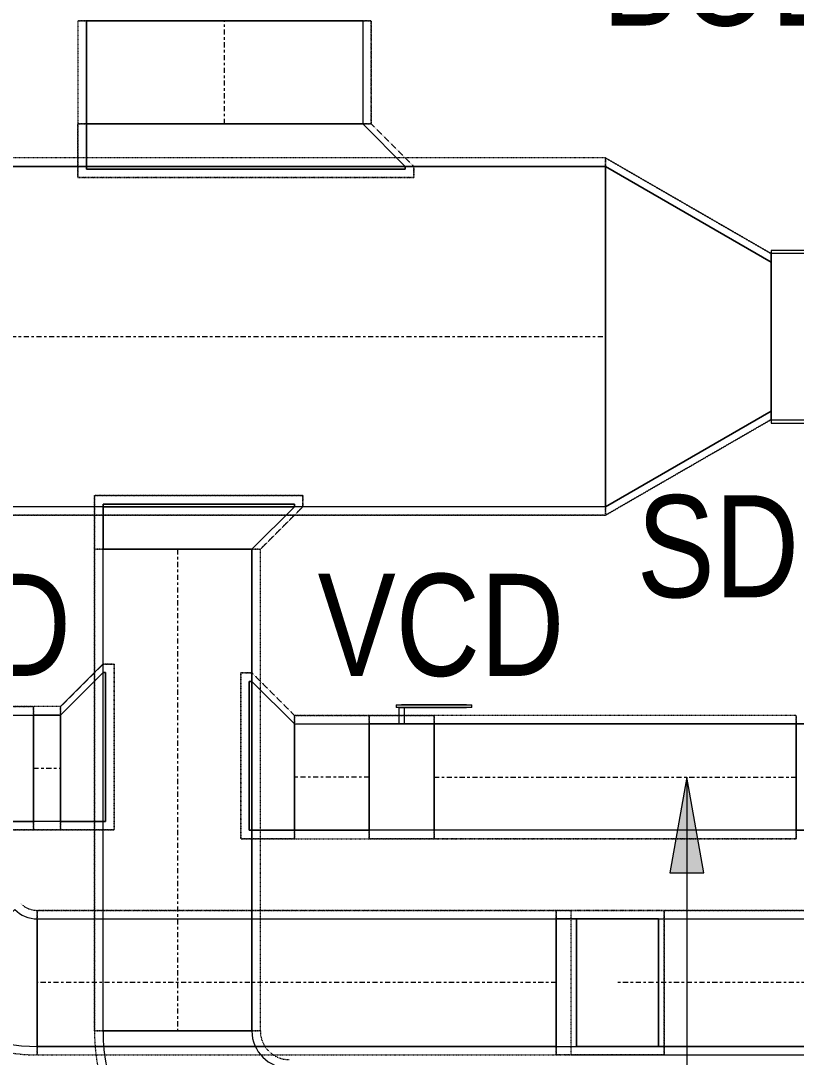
# Model space of a CAD drawing. Header units: inches. Extents: x -83664 to 20107, y -47222 to 19398.
# Drawn here: x -5754 to -3930, y -16650 to -14213 of the extents above; entities that cross this region are included whole.
import ezdxf

# ---------------------------------------------------------------- set-up
doc = ezdxf.new("R2010")
doc.units = ezdxf.units.IN
doc.header["$MEASUREMENT"] = 0
doc.linetypes.add('Center', pattern=[29.999999, 12, -6, 6, -6])
doc.linetypes.add('Hidden 0_50', pattern=[1.0584, 0.5292, -0.5292])
for name, color, linetype, lineweight in [('G-ANNO-TEXT', 7, 'Continuous', 9), ('M-EQPM', 7, 'Continuous', 18), ('M-HVAC-DUCT-CNTR', 7, 'Center', 9), ('M-HVAC-DUCT-IDEN', 7, 'Continuous', 18)]:
    doc.layers.add(name, color=color, linetype=linetype, lineweight=lineweight)
doc.layers.add('M-HVAC-DUCT', color=7, linetype='Continuous', lineweight=9, true_color=0xffe97f)
doc.styles.add('Arial Narrow_21', font='ARIALN.TTF', dxfattribs={"height": 240})

# ---------------------------------------------------------------- blocks, each defined once
blk = doc.blocks.new('M_Rec to Rnd Transition - Angle - 60 Degree-7692112-FIRST FLOOR AC CONDITIONING LAYOUT - PART A')
at = {"layer": 'M-HVAC-DUCT', "color": 30, "true_color": 0xff7f00}
for p, q in [((0, 125), (62.5, 125)), ((62.5, 125), (0, 125)), ((0, 125), (0, -125)), ((0, -125), (0, 125)), ((62.5, 0), (62.5, 125)), ((62.5, 0), (62.5, 125)), ((62.5, -125), (62.5, 0)), ((62.5, -125), (62.5, 0)), ((0, -125), (62.5, -125)), ((62.5, -125), (0, -125))]:
    blk.add_line(p, q, dxfattribs=at)
blk = doc.blocks.new('TEMW-ME-DMP-Volume Control Damper - Standard-V99-FIRST FLOOR AC CONDITIONING LAYOUT - PART A')
at = {"layer": 'M-HVAC-DUCT', "color": 30, "true_color": 0xff7f00}
for p, q in [((-165.1, 163.1), (-165.1, 169.45)), ((-152.4, 169.45), (-165.1, 169.45)), ((-165.1, 163.1), (-152.4, 163.1)), ((0, 169.45), (-152.4, 169.45)), ((-152.4, 169.45), (0, 169.45)), ((0, 163.1), (-152.4, 163.1)), ((-152.4, 163.1), (0, 163.1)), ((-6.35, 125), (-6.35, 163.1)), ((6.35, 163.1), (-6.35, 163.1)), ((6.35, 163.1), (-6.35, 163.1)), ((12.7, 169.45), (0, 169.45)), ((0, 163.1), (12.7, 163.1)), ((6.35, 163.1), (6.35, 125)), ((12.7, 169.45), (12.7, 163.1)), ((-76.2, 125), (-76.2, -125)), ((-76.2, -125), (-76.2, 125)), ((76.2, 125), (-76.2, 125)), ((-76.2, 125), (76.2, 125)), ((-76.2, 125), (76.2, 125)), ((-6.35, 125), (6.35, 125)), ((-6.35, 125), (6.35, 125)), ((76.2, 125), (76.2, -125)), ((76.2, -125), (76.2, 125)), ((-76.2, -125), (76.2, -125)), ((-76.2, -125), (76.2, -125)), ((-76.2, -125), (76.2, -125))]:
    blk.add_line(p, q, dxfattribs=at)
blk = doc.blocks.new('CAV - CAV-27-9301355-FIRST FLOOR AC CONDITIONING LAYOUT - PART A')
at = {"layer": 'M-EQPM', "color": 30, "true_color": 0xff7f00}
for p, q in [((500, 254), (-500, 254)), ((-500, 254), (-500, -254)), ((-500, -254), (-500, 254)), ((-500, 254), (500, 254)), ((500, -254), (500, 254)), ((500, 254), (500, -254)), ((-500, 203), (-581.8, 203)), ((-581.8, 203), (-581.8, -203)), ((-581.8, 203), (-581.8, -203)), ((-500, 196.3), (-581.8, 196.3)), ((-581.8, -194.7), (-581.8, 196.3)), ((-581.8, -194.7), (-581.8, 196.3)), ((-500, -203), (-500, 203)), ((-500, -203), (-500, 203)), ((-500, 196.3), (-500, -194.7)), ((-500, 196.3), (-500, -194.7)), ((581.8, 203), (500, 203)), ((500, 203), (500, -203)), ((500, 203), (500, -203)), ((581.8, 196.3), (500, 196.3)), ((500, -194.7), (500, 196.3)), ((500, -194.7), (500, 196.3)), ((581.8, -203), (581.8, 203)), ((581.8, -203), (581.8, 203)), ((581.8, 196.3), (581.8, -194.7)), ((581.8, 196.3), (581.8, -194.7)), ((-425, -174.3), (-425, 173.8)), ((-425, 173.8), (425, 173.8)), ((425, 173.8), (-425, 173.8)), ((-425, 173.8), (-425, -174.3)), ((425, 173.8), (425, -174.3)), ((425, -174.3), (425, 173.8)), ((-581.8, -194.7), (-500, -194.7)), ((425, -174.3), (-425, -174.3)), ((-425, -174.3), (425, -174.3)), ((500, -194.7), (581.8, -194.7)), ((-581.8, -203), (-500, -203)), ((500, -203), (581.8, -203)), ((-500, -254), (500, -254)), ((500, -254), (-500, -254)), ((-183.8, -254), (-403.8, -254)), ((-403.8, -254), (-183.8, -254)), ((-403.8, -254), (-403.8, -308.7)), ((-403.8, -254), (-403.8, -308.7)), ((-183.8, -308.7), (-183.8, -254)), ((-183.8, -254), (-183.8, -308.7)), ((-183.8, -308.7), (-403.8, -308.7)), ((-403.8, -308.7), (-183.8, -308.7))]:
    blk.add_line(p, q, dxfattribs=at)
blk = doc.blocks.new('M_Rec to Rnd Transition - Angle - 60 Degree-8296191-FIRST FLOOR AC CONDITIONING LAYOUT - PART A')
at = {"layer": 'M-HVAC-DUCT', "color": 30, "true_color": 0xff7f00}
for p, q in [((0, 400), (389.7, 175)), ((389.7, 175), (0, 400)), ((0, 400), (0, -400)), ((0, -400), (0, 400)), ((389.7, 0), (389.7, 175)), ((389.7, 0), (389.7, 175)), ((389.7, -175), (389.7, 0)), ((389.7, -175), (389.7, 0)), ((0, -400), (389.7, -175)), ((389.7, -175), (0, -400))]:
    blk.add_line(p, q, dxfattribs=at)
blk = doc.blocks.new('M_Rectangular Elbow - Radius - 0_75 W-8295934-FIRST FLOOR AC CONDITIONING LAYOUT - PART A')
at = {"layer": 'M-HVAC-DUCT', "color": 6, "true_color": 0xff00ff}
for p, q in [((146961.9, 82047.3), (146961.9, 81747.3)), ((146961.9, 81747.3), (146961.9, 82047.3)), ((147010.1, 82047.3), (146961.9, 82047.3)), ((146961.9, 82047.3), (147202.9, 82047.3)), ((147010.1, 82047.3), (147010.1, 81747.3)), ((147202.9, 82047.3), (147010.1, 82047.3)), ((147202.9, 81747.3), (147202.9, 82047.3)), ((146961.9, 81747.3), (147010.1, 81747.3)), ((146961.9, 81747.3), (147202.9, 81747.3)), ((147010.1, 81747.3), (147202.9, 81747.3))]:
    blk.add_line(p, q, dxfattribs=at)
blk = doc.blocks.new('M_Rectangular Elbow - Radius - 0_75 W-6543407-FIRST FLOOR AC CONDITIONING LAYOUT - PART A')
at = {"layer": 'M-HVAC-DUCT', "color": 6, "true_color": 0xff00ff}
for p, q in [((-40.2, 172), (172, -40.2)), ((172, -40.2), (-40.2, 172)), ((-93.2, 150), (-93.2, -150)), ((-93.2, -150), (-93.2, 150))]:
    blk.add_line(p, q, dxfattribs=at)
for radius in [75, 75, 375, 375]:
    blk.add_arc((-93.2, 225), radius, 270, 315, dxfattribs=at)
blk = doc.blocks.new('M_Rec Tap - Beveled - Standard-9384263-FIRST FLOOR AC CONDITIONING LAYOUT - PART A')
at = {"layer": 'M-HVAC-DUCT', "color": 30, "true_color": 0xff7f00}
for p, q in [((0, 425), (-6.096, 425)), ((-6.096, -325), (-6.096, 425)), ((-6.096, 425), (-6.096, -325)), ((-6.096, 425), (0, 425)), ((100, 325), (0, 425)), ((100, 325), (0, 425)), ((100, 325), (100, -325)), ((100, -325), (100, 325)), ((-6.096, -325), (100, -325)), ((100, -325), (-6.096, -325))]:
    blk.add_line(p, q, dxfattribs=at)
blk = doc.blocks.new('M_Rec Tap - Beveled - Standard-7691702-FIRST FLOOR AC CONDITIONING LAYOUT - PART A')
at = {"layer": 'M-HVAC-DUCT', "color": 30, "true_color": 0xff7f00}
for p, q in [((100, 175), (-6.096, 175)), ((-6.096, 175), (100, 175)), ((-6.096, 175), (-6.096, -275)), ((-6.096, -275), (-6.096, 175)), ((100, 175), (100, -175)), ((100, -175), (100, 175)), ((0, -275), (100, -175)), ((0, -275), (100, -175)), ((-6.096, -275), (0, -275)), ((0, -275), (-6.096, -275))]:
    blk.add_line(p, q, dxfattribs=at)
blk = doc.blocks.new('M_Rec Tap - Beveled - Standard-7691679-FIRST FLOOR AC CONDITIONING LAYOUT - PART A')
at = {"layer": 'M-HVAC-DUCT', "color": 30, "true_color": 0xff7f00}
for p, q in [((0, 225), (-6.096, 225)), ((-6.096, -125), (-6.096, 225)), ((-6.096, 225), (-6.096, -125)), ((-6.096, 225), (0, 225)), ((100, 125), (0, 225)), ((100, 125), (0, 225)), ((100, 125), (100, -125)), ((100, -125), (100, 125)), ((-6.096, -125), (100, -125)), ((100, -125), (-6.096, -125))]:
    blk.add_line(p, q, dxfattribs=at)
blk = doc.blocks.new('M_Rec Tap - Beveled - Standard-8294883-FIRST FLOOR AC CONDITIONING LAYOUT - PART A')
at = {"layer": 'M-HVAC-DUCT', "color": 30, "true_color": 0xff7f00}
for p, q in [((100, 125), (-6.096, 125)), ((-6.096, 125), (100, 125)), ((-6.096, 125), (-6.096, -225)), ((-6.096, -225), (-6.096, 125)), ((100, 125), (100, -125)), ((100, -125), (100, 125)), ((0, -225), (100, -125)), ((0, -225), (100, -125)), ((-6.096, -225), (0, -225)), ((0, -225), (-6.096, -225))]:
    blk.add_line(p, q, dxfattribs=at)
blk = doc.blocks.new('M_Rec Elbow - Radius - 0_75W-7691558-FIRST FLOOR AC CONDITIONING LAYOUT - PART A')
at = {"layer": 'M-HVAC-DUCT', "color": 30, "true_color": 0xff7f00}
for p, q in [((-175, 262.5), (175, 262.5)), ((175, 262.5), (-175, 262.5)), ((-262.5, 175), (-262.5, -175)), ((-262.5, -175), (-262.5, 175))]:
    blk.add_line(p, q, dxfattribs=at)
for radius in [87.5, 87.5, 437.5, 437.5]:
    blk.add_arc((-262.5, 262.5), radius, 270, 0, dxfattribs=at)
blk = doc.blocks.new('TEMW-SMBZ-HO-BM-HVAC-00002_rvt-1-FIRST FLOOR AC CONDITIONING LAYOUT - PART A')
at = {"layer": 'M-HVAC-DUCT', "color": 30, "linetype": 'Hidden 0_50', "true_color": 0xff7f00}
for p, q in [((146527.3, 84159.1), (145837.3, 84159.1)), ((145837.3, 84159.1), (146527.3, 84159.1)), ((145837.3, 84159.1), (145837.3, 83916.4)), ((145837.3, 84159.1), (145837.3, 83916.4)), ((146527.3, 83916.4), (146527.3, 84159.1)), ((146527.3, 84159.1), (146527.3, 83916.4)), ((145837.3, 83916.4), (146527.3, 83916.4)), ((145837.3, 83790.3), (145837.3, 83916.4)), ((145837.3, 83916.4), (145837.3, 83790.3)), ((146527.3, 83916.4), (145837.3, 83916.4)), ((146527.3, 83916.4), (145837.3, 83916.4)), ((145837.3, 83916.4), (146527.3, 83916.4)), ((146527.3, 83916.4), (146627.3, 83816.4)), ((146627.3, 83816.4), (146527.3, 83916.4)), ((147078, 83836.4), (145590, 83836.4)), ((147078, 83836.4), (145590, 83836.4)), ((146627.3, 83816.4), (146627.3, 83790.3)), ((146627.3, 83790.3), (146627.3, 83816.4)), ((147078, 83836.4), (147467.7, 83611.4)), ((147467.7, 83611.4), (147078, 83836.4)), ((147078, 82996.4), (147078, 83836.4)), ((147078, 83836.4), (147078, 82996.4)), ((147078, 82996.4), (147078, 83836.4)), ((147078, 83836.4), (147078, 82996.4)), ((146627.3, 83790.3), (145837.3, 83790.3)), ((145837.3, 83790.3), (146627.3, 83790.3)), ((147467.7, 83416.4), (147467.7, 83611.4)), ((147467.7, 83416.4), (147467.7, 83611.4)), ((147467.7, 83221.4), (147467.7, 83416.4)), ((147467.7, 83221.4), (147467.7, 83416.4)), ((147078, 82996.4), (147467.7, 83221.4)), ((147467.7, 83221.4), (147078, 82996.4)), ((145876.5, 82916.4), (145876.5, 83042.5)), ((145876.5, 83042.5), (146366.5, 83042.5)), ((146366.5, 83042.5), (145876.5, 83042.5)), ((145876.5, 83042.5), (145876.5, 82916.4)), ((146366.5, 83042.5), (146366.5, 83016.4)), ((146366.5, 83016.4), (146366.5, 83042.5)), ((146366.5, 83016.4), (146266.5, 82916.4)), ((146266.5, 82916.4), (146366.5, 83016.4)), ((145590, 82996.4), (147078, 82996.4)), ((147078, 82996.4), (145590, 82996.4)), ((145876.5, 82916.4), (146266.5, 82916.4)), ((146266.5, 82916.4), (145876.5, 82916.4)), ((145876.5, 82916.4), (145876.5, 81783.9)), ((145876.5, 81783.9), (145876.5, 82916.4)), ((146266.5, 82916.4), (145876.5, 82916.4)), ((145876.5, 82916.4), (146266.5, 82916.4)), ((146266.5, 81783.9), (146266.5, 82916.4)), ((146266.5, 81783.9), (146266.5, 82916.4)), ((145896.5, 82646.3), (145796.5, 82546.3)), ((145796.5, 82546.3), (145896.5, 82646.3)), ((145922.6, 82646.3), (145896.5, 82646.3)), ((145896.5, 82646.3), (145922.6, 82646.3)), ((145922.6, 82256.3), (145922.6, 82646.3)), ((145922.6, 82646.3), (145922.6, 82256.3)), ((146246.5, 82625.8), (146220.4, 82625.8)), ((146220.4, 82625.8), (146220.4, 82235.8)), ((146220.4, 82235.8), (146220.4, 82625.8)), ((146220.4, 82625.8), (146246.5, 82625.8)), ((146346.5, 82525.8), (146246.5, 82625.8)), ((146246.5, 82625.8), (146346.5, 82525.8)), ((145733.2, 82546.3), (145580.8, 82546.3)), ((145580.8, 82546.3), (145733.2, 82546.3)), ((145733.2, 82256.3), (145733.2, 82546.3)), ((145733.2, 82546.3), (145733.2, 82256.3)), ((145733.2, 82256.3), (145733.2, 82546.3)), ((145733.2, 82546.3), (145733.2, 82256.3)), ((145796.5, 82546.3), (145733.2, 82546.3)), ((145796.5, 82546.3), (145733.2, 82546.3)), ((145796.5, 82256.3), (145796.5, 82546.3)), ((145796.5, 82546.3), (145796.5, 82256.3)), ((145796.5, 82546.3), (145796.5, 82256.3)), ((145796.5, 82256.3), (145796.5, 82546.3)), ((146346.5, 82525.8), (146346.5, 82235.8)), ((146346.5, 82235.8), (146346.5, 82525.8)), ((146522.5, 82525.8), (146346.5, 82525.8)), ((146346.5, 82525.8), (146522.5, 82525.8)), ((146346.5, 82235.8), (146346.5, 82525.8)), ((146346.5, 82525.8), (146346.5, 82235.8)), ((146522.5, 82525.8), (146522.5, 82235.8)), ((146674.9, 82525.8), (146522.5, 82525.8)), ((146522.5, 82525.8), (146674.9, 82525.8)), ((146522.5, 82235.8), (146522.5, 82525.8)), ((146522.5, 82525.8), (146522.5, 82235.8)), ((146522.5, 82235.8), (146522.5, 82525.8)), ((146674.9, 82235.8), (146674.9, 82525.8)), ((146674.9, 82525.8), (146674.9, 82235.8)), ((147526.5, 82525.8), (146674.9, 82525.8)), ((147526.5, 82525.8), (146674.9, 82525.8)), ((146674.9, 82235.8), (146674.9, 82525.8)), ((146674.9, 82525.8), (146674.9, 82235.8)), ((147526.5, 82235.8), (147526.5, 82525.8)), ((147526.5, 82525.8), (147526.5, 82235.8)), ((147526.5, 82235.8), (147526.5, 82525.8)), ((147526.5, 82525.8), (147526.5, 82235.8)), ((145580.8, 82256.3), (145733.2, 82256.3)), ((145733.2, 82256.3), (145580.8, 82256.3)), ((145733.2, 82256.3), (145796.5, 82256.3)), ((145796.5, 82256.3), (145733.2, 82256.3)), ((145796.5, 82256.3), (145922.6, 82256.3)), ((145922.6, 82256.3), (145796.5, 82256.3)), ((146220.4, 82235.8), (146346.5, 82235.8)), ((146346.5, 82235.8), (146220.4, 82235.8)), ((146346.5, 82235.8), (146522.5, 82235.8)), ((146346.5, 82235.8), (146522.5, 82235.8)), ((146522.5, 82235.8), (146674.9, 82235.8)), ((146674.9, 82235.8), (146522.5, 82235.8)), ((146674.9, 82235.8), (147526.5, 82235.8)), ((147526.5, 82235.8), (146674.9, 82235.8)), ((145876.5, 81783.9), (146266.5, 81783.9)), ((146266.5, 81783.9), (145876.5, 81783.9)), ((146266.5, 81783.9), (145876.5, 81783.9)), ((145876.5, 81783.9), (146266.5, 81783.9))]:
    blk.add_line(p, q, dxfattribs=at)
at = {"layer": 'M-HVAC-DUCT', "color": 30, "true_color": 0xff7f00}
for p, q in [((145857.3, 84159.1), (146507.3, 84159.1)), ((146507.3, 84159.1), (145857.3, 84159.1)), ((145857.3, 83916.4), (145857.3, 84159.1)), ((145857.3, 84159.1), (145857.3, 83916.4)), ((146507.3, 84159.1), (146507.3, 83916.4)), ((146507.3, 84159.1), (146507.3, 83916.4)), ((145857.3, 83916.4), (146507.3, 83916.4)), ((146507.3, 83916.4), (145857.3, 83916.4)), ((145590, 83816.4), (147078, 83816.4)), ((147078, 83816.4), (145590, 83816.4)), ((145857.3, 83810.3), (145857.3, 83816.4)), ((146607.3, 83816.4), (145857.3, 83816.4)), ((146607.3, 83816.4), (145857.3, 83816.4)), ((145857.3, 83816.4), (145857.3, 83810.3)), ((146607.3, 83816.4), (146607.3, 83810.3)), ((146607.3, 83810.3), (146607.3, 83816.4)), ((147078, 83816.4), (147078, 83016.4)), ((147078, 83016.4), (147078, 83816.4)), ((146607.3, 83810.3), (145857.3, 83810.3)), ((145857.3, 83810.3), (146607.3, 83810.3)), ((147078, 83016.4), (145590, 83016.4)), ((147078, 83016.4), (145590, 83016.4)), ((145896.5, 83016.4), (145896.5, 83022.5)), ((145896.5, 83022.5), (145896.5, 83016.4)), ((145896.5, 83022.5), (146346.5, 83022.5)), ((146346.5, 83022.5), (145896.5, 83022.5)), ((145896.5, 83016.4), (146346.5, 83016.4)), ((146346.5, 83016.4), (145896.5, 83016.4)), ((146346.5, 83022.5), (146346.5, 83016.4)), ((146346.5, 83016.4), (146346.5, 83022.5)), ((146246.5, 82916.4), (145896.5, 82916.4)), ((145896.5, 82916.4), (146246.5, 82916.4)), ((145896.5, 81783.9), (145896.5, 82916.4)), ((145896.5, 81783.9), (145896.5, 82916.4)), ((146246.5, 82916.4), (146246.5, 81783.9)), ((146246.5, 81783.9), (146246.5, 82916.4)), ((145896.5, 82626.3), (145902.6, 82626.3)), ((145896.5, 82626.3), (145902.6, 82626.3)), ((145896.5, 82276.3), (145896.5, 82626.3)), ((145896.5, 82276.3), (145896.5, 82626.3)), ((145902.6, 82276.3), (145902.6, 82626.3)), ((145902.6, 82276.3), (145902.6, 82626.3)), ((146240.4, 82605.8), (146240.4, 82255.8)), ((146240.4, 82605.8), (146240.4, 82255.8)), ((146246.5, 82605.8), (146240.4, 82605.8)), ((146246.5, 82605.8), (146240.4, 82605.8)), ((146246.5, 82605.8), (146246.5, 82255.8)), ((146246.5, 82255.8), (146246.5, 82605.8)), ((145733.2, 82526.3), (145733.2, 82276.3)), ((145733.2, 82276.3), (145733.2, 82526.3)), ((145733.2, 82526.3), (145796.5, 82526.3)), ((145796.5, 82526.3), (145733.2, 82526.3)), ((145796.5, 82526.3), (145796.5, 82276.3)), ((145796.5, 82276.3), (145796.5, 82526.3)), ((146346.5, 82255.8), (146346.5, 82505.8)), ((146346.5, 82505.8), (146346.5, 82255.8)), ((146346.5, 82505.8), (146522.5, 82505.8)), ((146346.5, 82505.8), (146522.5, 82505.8)), ((146522.5, 82255.8), (146522.5, 82505.8)), ((146522.5, 82505.8), (146522.5, 82255.8)), ((146674.9, 82505.8), (146674.9, 82255.8)), ((146674.9, 82255.8), (146674.9, 82505.8)), ((146674.9, 82505.8), (147526.5, 82505.8)), ((147526.5, 82505.8), (146674.9, 82505.8)), ((147526.5, 82505.8), (147526.5, 82255.8)), ((147526.5, 82255.8), (147526.5, 82505.8)), ((145796.5, 82276.3), (145733.2, 82276.3)), ((145796.5, 82276.3), (145733.2, 82276.3)), ((145902.6, 82276.3), (145896.5, 82276.3)), ((145902.6, 82276.3), (145896.5, 82276.3)), ((146240.4, 82255.8), (146246.5, 82255.8)), ((146240.4, 82255.8), (146246.5, 82255.8)), ((146522.5, 82255.8), (146346.5, 82255.8)), ((146346.5, 82255.8), (146522.5, 82255.8)), ((147526.5, 82255.8), (146674.9, 82255.8)), ((147526.5, 82255.8), (146674.9, 82255.8)), ((146246.5, 81783.9), (145896.5, 81783.9)), ((145896.5, 81783.9), (146246.5, 81783.9))]:
    blk.add_line(p, q, dxfattribs=at)
at = {"layer": 'M-HVAC-DUCT', "color": 6, "linetype": 'Hidden 0_50', "true_color": 0xff00ff}
for p, q in [((145741.9, 82067.3), (145741.9, 81727.3)), ((145741.9, 81727.3), (145741.9, 82067.3)), ((146961.9, 82067.3), (145741.9, 82067.3)), ((145741.9, 82067.3), (146961.9, 82067.3)), ((145741.9, 81727.3), (145741.9, 82067.3)), ((145741.9, 82067.3), (145741.9, 81727.3)), ((146961.9, 82067.3), (146961.9, 81727.3)), ((146961.9, 81727.3), (146961.9, 82067.3)), ((146961.9, 82067.3), (146997.2, 82067.3)), ((147215.8, 82067.3), (146961.9, 82067.3)), ((146961.9, 82067.3), (146961.9, 81727.3)), ((146961.9, 81727.3), (146961.9, 82067.3)), ((146997.2, 82067.3), (147215.8, 82067.3)), ((146997.2, 81727.3), (146997.2, 82067.3)), ((147561.8, 82067.3), (146997.2, 82067.3)), ((146997.2, 82067.3), (147215.8, 82067.3)), ((146997.2, 81727.3), (146997.2, 82067.3)), ((147215.8, 82067.3), (147215.8, 81727.3)), ((147215.8, 82067.3), (147780.3, 82067.3)), ((147215.8, 81727.3), (147215.8, 82067.3)), ((145741.9, 81727.3), (146961.9, 81727.3)), ((145741.9, 81727.3), (146961.9, 81727.3)), ((146961.9, 81727.3), (147215.8, 81727.3)), ((146997.2, 81727.3), (146961.9, 81727.3)), ((147215.8, 81727.3), (146997.2, 81727.3)), ((146997.2, 81727.3), (147561.8, 81727.3)), ((147215.8, 81727.3), (146997.2, 81727.3)), ((147215.8, 81727.3), (147780.3, 81727.3))]:
    blk.add_line(p, q, dxfattribs=at)
at = {"layer": 'M-HVAC-DUCT', "color": 6, "true_color": 0xff00ff}
for p, q in [((145741.9, 81747.3), (145741.9, 82047.3)), ((145741.9, 82047.3), (145741.9, 81747.3)), ((145741.9, 82047.3), (146961.9, 82047.3)), ((145741.9, 82047.3), (146961.9, 82047.3)), ((146961.9, 81747.3), (146961.9, 82047.3)), ((146961.9, 82047.3), (146961.9, 81747.3)), ((147010.1, 81747.3), (147010.1, 82047.3)), ((147010.1, 82047.3), (147202.9, 82047.3)), ((147010.1, 82047.3), (147574.6, 82047.3)), ((147202.9, 82047.3), (147202.9, 81747.3)), ((147202.9, 82047.3), (147767.5, 82047.3)), ((146961.9, 81747.3), (145741.9, 81747.3)), ((145741.9, 81747.3), (146961.9, 81747.3)), ((147202.9, 81747.3), (147010.1, 81747.3)), ((147010.1, 81747.3), (147574.6, 81747.3)), ((147767.5, 81747.3), (147202.9, 81747.3))]:
    blk.add_line(p, q, dxfattribs=at)
at = {"layer": 'M-HVAC-DUCT', "color": 6, "linetype": 'Hidden 0_50', "true_color": 0xff00ff}
for radius in [55, 55, 395, 395]:
    blk.add_arc((145741.9, 82122.3), radius, 225, 270, dxfattribs=at)
at = {"layer": 'M-HVAC-DUCT', "color": 30, "linetype": 'Hidden 0_50', "true_color": 0xff7f00}
for radius in [457.5, 457.5, 67.5, 67.5]:
    blk.add_arc((146334, 81783.9), radius, 180, 270, dxfattribs=at)
at = {"layer": 'M-HVAC-DUCT-CNTR', "color": 30, "true_color": 0xff7f00}
for p, q in [((146182.3, 83916.4), (146182.3, 84159.1)), ((145590, 83416.4), (147078, 83416.4)), ((146071.5, 82916.4), (146071.5, 81783.9)), ((145733.2, 82401.3), (145796.5, 82401.3)), ((146522.5, 82380.8), (146346.5, 82380.8)), ((146674.9, 82380.8), (147526.5, 82380.8))]:
    blk.add_line(p, q, dxfattribs=at)
at = {"layer": 'M-HVAC-DUCT-CNTR', "color": 6, "true_color": 0xff00ff}
for p, q in [((146961.9, 81897.3), (145741.9, 81897.3)), ((147671, 81897.3), (147106.5, 81897.3))]:
    blk.add_line(p, q, dxfattribs=at)
at = {"layer": 'M-EQPM', "color": 6, "linetype": 'Hidden 0_50', "lineweight": 9, "true_color": 0xff00ff}
blk.add_blockref('CAV - CAV-27-9301355-FIRST FLOOR AC CONDITIONING LAYOUT - PART A', (148049.5, 83415.7), dxfattribs=at)
at = {"layer": 'M-HVAC-DUCT', "color": 6, "linetype": 'Hidden 0_50', "lineweight": 9, "true_color": 0xff00ff, "extrusion": (0, 0, -1)}
for name, p, rotation in [('M_Rec Tap - Beveled - Standard-9384263-FIRST FLOOR AC CONDITIONING LAYOUT - PART A', (-146182.3, 83816.4), 90), ('M_Rec Tap - Beveled - Standard-7691702-FIRST FLOOR AC CONDITIONING LAYOUT - PART A', (-146071.5, 83016.4), 270), ('TEMW-ME-DMP-Volume Control Damper - Standard-V99-FIRST FLOOR AC CONDITIONING LAYOUT - PART A', (-145657, 82401.3), 180)]:
    blk.add_blockref(name, p, dxfattribs=dict(at, rotation=rotation))
at = {"layer": 'M-HVAC-DUCT', "color": 6, "linetype": 'Hidden 0_50', "lineweight": 9, "true_color": 0xff00ff}
for name, p in [('M_Rec to Rnd Transition - Angle - 60 Degree-8296191-FIRST FLOOR AC CONDITIONING LAYOUT - PART A', (147078, 83416.4)), ('M_Rec Tap - Beveled - Standard-7691679-FIRST FLOOR AC CONDITIONING LAYOUT - PART A', (146246.5, 82380.8)), ('M_Rec to Rnd Transition - Angle - 60 Degree-7692112-FIRST FLOOR AC CONDITIONING LAYOUT - PART A', (147526.5, 82380.8)), ('M_Rectangular Elbow - Radius - 0_75 W-8295934-FIRST FLOOR AC CONDITIONING LAYOUT - PART A', (0, 0))]:
    blk.add_blockref(name, p, dxfattribs=at)
for name, p, rotation in [('M_Rec Tap - Beveled - Standard-8294883-FIRST FLOOR AC CONDITIONING LAYOUT - PART A', (145896.5, 82401.3), 180), ('M_Rectangular Elbow - Radius - 0_75 W-6543407-FIRST FLOOR AC CONDITIONING LAYOUT - PART A', (145648.7, 81897.3), 314.9999999999994), ('M_Rec Elbow - Radius - 0_75W-7691558-FIRST FLOOR AC CONDITIONING LAYOUT - PART A', (146071.5, 81521.4), 270)]:
    blk.add_blockref(name, p, dxfattribs=dict(at, rotation=rotation))
at = {"layer": 'M-HVAC-DUCT', "color": 6, "linetype": 'Hidden 0_50', "lineweight": 9, "true_color": 0xff00ff, "extrusion": (0, 0, -1)}
blk.add_blockref('TEMW-ME-DMP-Volume Control Damper - Standard-V99-FIRST FLOOR AC CONDITIONING LAYOUT - PART A', (-146598.7, 82380.8), dxfattribs=at)
blk = doc.blocks.new('TEMW-SMBZ-HO-BM-HVAC-00002_rvt-2-FIRST FLOOR AC CONDITIONING LAYOUT - PART A')
at = {"layer": 'M-HVAC-DUCT', "color": 30, "linetype": 'Hidden 0_50', "true_color": 0xff7f00}
for p, q in [((146527.3, 84159.1), (145837.3, 84159.1)), ((145837.3, 84159.1), (146527.3, 84159.1)), ((145837.3, 84159.1), (145837.3, 83916.4)), ((145837.3, 84159.1), (145837.3, 83916.4)), ((146527.3, 83916.4), (146527.3, 84159.1)), ((146527.3, 84159.1), (146527.3, 83916.4)), ((145837.3, 83916.4), (146527.3, 83916.4)), ((145837.3, 83790.3), (145837.3, 83916.4)), ((145837.3, 83916.4), (145837.3, 83790.3)), ((146527.3, 83916.4), (145837.3, 83916.4)), ((146527.3, 83916.4), (145837.3, 83916.4)), ((145837.3, 83916.4), (146527.3, 83916.4)), ((146527.3, 83916.4), (146627.3, 83816.4)), ((146627.3, 83816.4), (146527.3, 83916.4)), ((147078, 83836.4), (145590, 83836.4)), ((147078, 83836.4), (145590, 83836.4)), ((146627.3, 83816.4), (146627.3, 83790.3)), ((146627.3, 83790.3), (146627.3, 83816.4)), ((147078, 83836.4), (147467.7, 83611.4)), ((147467.7, 83611.4), (147078, 83836.4)), ((147078, 82996.4), (147078, 83836.4)), ((147078, 83836.4), (147078, 82996.4)), ((147078, 82996.4), (147078, 83836.4)), ((147078, 83836.4), (147078, 82996.4)), ((146627.3, 83790.3), (145837.3, 83790.3)), ((145837.3, 83790.3), (146627.3, 83790.3)), ((147467.7, 83416.4), (147467.7, 83611.4)), ((147467.7, 83416.4), (147467.7, 83611.4)), ((147467.7, 83221.4), (147467.7, 83416.4)), ((147467.7, 83221.4), (147467.7, 83416.4)), ((147078, 82996.4), (147467.7, 83221.4)), ((147467.7, 83221.4), (147078, 82996.4)), ((145876.5, 82916.4), (145876.5, 83042.5)), ((145876.5, 83042.5), (146366.5, 83042.5)), ((146366.5, 83042.5), (145876.5, 83042.5)), ((145876.5, 83042.5), (145876.5, 82916.4)), ((146366.5, 83042.5), (146366.5, 83016.4)), ((146366.5, 83016.4), (146366.5, 83042.5)), ((146366.5, 83016.4), (146266.5, 82916.4)), ((146266.5, 82916.4), (146366.5, 83016.4)), ((145590, 82996.4), (147078, 82996.4)), ((147078, 82996.4), (145590, 82996.4)), ((145876.5, 82916.4), (146266.5, 82916.4)), ((146266.5, 82916.4), (145876.5, 82916.4)), ((145876.5, 82916.4), (145876.5, 81783.9)), ((145876.5, 81783.9), (145876.5, 82916.4)), ((146266.5, 82916.4), (145876.5, 82916.4)), ((145876.5, 82916.4), (146266.5, 82916.4)), ((146266.5, 81783.9), (146266.5, 82916.4)), ((146266.5, 81783.9), (146266.5, 82916.4)), ((145896.5, 82646.3), (145796.5, 82546.3)), ((145796.5, 82546.3), (145896.5, 82646.3)), ((145922.6, 82646.3), (145896.5, 82646.3)), ((145896.5, 82646.3), (145922.6, 82646.3)), ((145922.6, 82256.3), (145922.6, 82646.3)), ((145922.6, 82646.3), (145922.6, 82256.3)), ((146246.5, 82625.8), (146220.4, 82625.8)), ((146220.4, 82625.8), (146220.4, 82235.8)), ((146220.4, 82235.8), (146220.4, 82625.8)), ((146220.4, 82625.8), (146246.5, 82625.8)), ((146346.5, 82525.8), (146246.5, 82625.8)), ((146246.5, 82625.8), (146346.5, 82525.8)), ((145733.2, 82546.3), (145580.8, 82546.3)), ((145580.8, 82546.3), (145733.2, 82546.3)), ((145733.2, 82256.3), (145733.2, 82546.3)), ((145733.2, 82546.3), (145733.2, 82256.3)), ((145733.2, 82256.3), (145733.2, 82546.3)), ((145733.2, 82546.3), (145733.2, 82256.3)), ((145796.5, 82546.3), (145733.2, 82546.3)), ((145796.5, 82546.3), (145733.2, 82546.3)), ((145796.5, 82256.3), (145796.5, 82546.3)), ((145796.5, 82546.3), (145796.5, 82256.3)), ((145796.5, 82546.3), (145796.5, 82256.3)), ((145796.5, 82256.3), (145796.5, 82546.3)), ((146346.5, 82525.8), (146346.5, 82235.8)), ((146346.5, 82235.8), (146346.5, 82525.8)), ((146522.5, 82525.8), (146346.5, 82525.8)), ((146346.5, 82525.8), (146522.5, 82525.8)), ((146346.5, 82235.8), (146346.5, 82525.8)), ((146346.5, 82525.8), (146346.5, 82235.8)), ((146522.5, 82525.8), (146522.5, 82235.8)), ((146674.9, 82525.8), (146522.5, 82525.8)), ((146522.5, 82525.8), (146674.9, 82525.8)), ((146522.5, 82235.8), (146522.5, 82525.8)), ((146522.5, 82525.8), (146522.5, 82235.8)), ((146522.5, 82235.8), (146522.5, 82525.8)), ((146674.9, 82235.8), (146674.9, 82525.8)), ((146674.9, 82525.8), (146674.9, 82235.8)), ((147526.5, 82525.8), (146674.9, 82525.8)), ((147526.5, 82525.8), (146674.9, 82525.8)), ((146674.9, 82235.8), (146674.9, 82525.8)), ((146674.9, 82525.8), (146674.9, 82235.8)), ((147526.5, 82235.8), (147526.5, 82525.8)), ((147526.5, 82525.8), (147526.5, 82235.8)), ((147526.5, 82235.8), (147526.5, 82525.8)), ((147526.5, 82525.8), (147526.5, 82235.8)), ((145580.8, 82256.3), (145733.2, 82256.3)), ((145733.2, 82256.3), (145580.8, 82256.3)), ((145733.2, 82256.3), (145796.5, 82256.3)), ((145796.5, 82256.3), (145733.2, 82256.3)), ((145796.5, 82256.3), (145922.6, 82256.3)), ((145922.6, 82256.3), (145796.5, 82256.3)), ((146220.4, 82235.8), (146346.5, 82235.8)), ((146346.5, 82235.8), (146220.4, 82235.8)), ((146346.5, 82235.8), (146522.5, 82235.8)), ((146346.5, 82235.8), (146522.5, 82235.8)), ((146522.5, 82235.8), (146674.9, 82235.8)), ((146674.9, 82235.8), (146522.5, 82235.8)), ((146674.9, 82235.8), (147526.5, 82235.8)), ((147526.5, 82235.8), (146674.9, 82235.8)), ((145876.5, 81783.9), (146266.5, 81783.9)), ((146266.5, 81783.9), (145876.5, 81783.9)), ((146266.5, 81783.9), (145876.5, 81783.9)), ((145876.5, 81783.9), (146266.5, 81783.9))]:
    blk.add_line(p, q, dxfattribs=at)
at = {"layer": 'M-HVAC-DUCT', "color": 30, "true_color": 0xff7f00}
for p, q in [((145857.3, 84159.1), (146507.3, 84159.1)), ((146507.3, 84159.1), (145857.3, 84159.1)), ((145857.3, 83916.4), (145857.3, 84159.1)), ((145857.3, 84159.1), (145857.3, 83916.4)), ((146507.3, 84159.1), (146507.3, 83916.4)), ((146507.3, 84159.1), (146507.3, 83916.4)), ((145857.3, 83916.4), (146507.3, 83916.4)), ((146507.3, 83916.4), (145857.3, 83916.4)), ((145590, 83816.4), (147078, 83816.4)), ((147078, 83816.4), (145590, 83816.4)), ((145857.3, 83810.3), (145857.3, 83816.4)), ((146607.3, 83816.4), (145857.3, 83816.4)), ((146607.3, 83816.4), (145857.3, 83816.4)), ((145857.3, 83816.4), (145857.3, 83810.3)), ((146607.3, 83816.4), (146607.3, 83810.3)), ((146607.3, 83810.3), (146607.3, 83816.4)), ((147078, 83816.4), (147078, 83016.4)), ((147078, 83016.4), (147078, 83816.4)), ((146607.3, 83810.3), (145857.3, 83810.3)), ((145857.3, 83810.3), (146607.3, 83810.3)), ((147078, 83016.4), (145590, 83016.4)), ((147078, 83016.4), (145590, 83016.4)), ((145896.5, 83016.4), (145896.5, 83022.5)), ((145896.5, 83022.5), (145896.5, 83016.4)), ((145896.5, 83022.5), (146346.5, 83022.5)), ((146346.5, 83022.5), (145896.5, 83022.5)), ((145896.5, 83016.4), (146346.5, 83016.4)), ((146346.5, 83016.4), (145896.5, 83016.4)), ((146346.5, 83022.5), (146346.5, 83016.4)), ((146346.5, 83016.4), (146346.5, 83022.5)), ((146246.5, 82916.4), (145896.5, 82916.4)), ((145896.5, 82916.4), (146246.5, 82916.4)), ((145896.5, 81783.9), (145896.5, 82916.4)), ((145896.5, 81783.9), (145896.5, 82916.4)), ((146246.5, 82916.4), (146246.5, 81783.9)), ((146246.5, 81783.9), (146246.5, 82916.4)), ((145896.5, 82626.3), (145902.6, 82626.3)), ((145896.5, 82626.3), (145902.6, 82626.3)), ((145896.5, 82276.3), (145896.5, 82626.3)), ((145896.5, 82276.3), (145896.5, 82626.3)), ((145902.6, 82276.3), (145902.6, 82626.3)), ((145902.6, 82276.3), (145902.6, 82626.3)), ((146240.4, 82605.8), (146240.4, 82255.8)), ((146240.4, 82605.8), (146240.4, 82255.8)), ((146246.5, 82605.8), (146240.4, 82605.8)), ((146246.5, 82605.8), (146240.4, 82605.8)), ((146246.5, 82605.8), (146246.5, 82255.8)), ((146246.5, 82255.8), (146246.5, 82605.8)), ((145733.2, 82526.3), (145733.2, 82276.3)), ((145733.2, 82276.3), (145733.2, 82526.3)), ((145733.2, 82526.3), (145796.5, 82526.3)), ((145796.5, 82526.3), (145733.2, 82526.3)), ((145796.5, 82526.3), (145796.5, 82276.3)), ((145796.5, 82276.3), (145796.5, 82526.3)), ((146346.5, 82255.8), (146346.5, 82505.8)), ((146346.5, 82505.8), (146346.5, 82255.8)), ((146346.5, 82505.8), (146522.5, 82505.8)), ((146346.5, 82505.8), (146522.5, 82505.8)), ((146522.5, 82255.8), (146522.5, 82505.8)), ((146522.5, 82505.8), (146522.5, 82255.8)), ((146674.9, 82505.8), (146674.9, 82255.8)), ((146674.9, 82255.8), (146674.9, 82505.8)), ((146674.9, 82505.8), (147526.5, 82505.8)), ((147526.5, 82505.8), (146674.9, 82505.8)), ((147526.5, 82505.8), (147526.5, 82255.8)), ((147526.5, 82255.8), (147526.5, 82505.8)), ((145796.5, 82276.3), (145733.2, 82276.3)), ((145796.5, 82276.3), (145733.2, 82276.3)), ((145902.6, 82276.3), (145896.5, 82276.3)), ((145902.6, 82276.3), (145896.5, 82276.3)), ((146240.4, 82255.8), (146246.5, 82255.8)), ((146240.4, 82255.8), (146246.5, 82255.8)), ((146522.5, 82255.8), (146346.5, 82255.8)), ((146346.5, 82255.8), (146522.5, 82255.8)), ((147526.5, 82255.8), (146674.9, 82255.8)), ((147526.5, 82255.8), (146674.9, 82255.8)), ((146246.5, 81783.9), (145896.5, 81783.9)), ((145896.5, 81783.9), (146246.5, 81783.9))]:
    blk.add_line(p, q, dxfattribs=at)
at = {"layer": 'M-HVAC-DUCT', "color": 6, "linetype": 'Hidden 0_50', "true_color": 0xff00ff}
for p, q in [((145741.9, 82067.3), (145741.9, 81727.3)), ((145741.9, 81727.3), (145741.9, 82067.3)), ((146961.9, 82067.3), (145741.9, 82067.3)), ((145741.9, 82067.3), (146961.9, 82067.3)), ((145741.9, 81727.3), (145741.9, 82067.3)), ((145741.9, 82067.3), (145741.9, 81727.3)), ((146961.9, 82067.3), (146961.9, 81727.3)), ((146961.9, 81727.3), (146961.9, 82067.3)), ((146961.9, 82067.3), (146997.2, 82067.3)), ((147215.8, 82067.3), (146961.9, 82067.3)), ((146961.9, 82067.3), (146961.9, 81727.3)), ((146961.9, 81727.3), (146961.9, 82067.3)), ((146997.2, 82067.3), (147215.8, 82067.3)), ((146997.2, 81727.3), (146997.2, 82067.3)), ((147561.8, 82067.3), (146997.2, 82067.3)), ((146997.2, 82067.3), (147215.8, 82067.3)), ((146997.2, 81727.3), (146997.2, 82067.3)), ((147215.8, 82067.3), (147215.8, 81727.3)), ((147215.8, 82067.3), (147780.3, 82067.3)), ((147215.8, 81727.3), (147215.8, 82067.3)), ((145741.9, 81727.3), (146961.9, 81727.3)), ((145741.9, 81727.3), (146961.9, 81727.3)), ((146961.9, 81727.3), (147215.8, 81727.3)), ((146997.2, 81727.3), (146961.9, 81727.3)), ((147215.8, 81727.3), (146997.2, 81727.3)), ((146997.2, 81727.3), (147561.8, 81727.3)), ((147215.8, 81727.3), (146997.2, 81727.3)), ((147215.8, 81727.3), (147780.3, 81727.3))]:
    blk.add_line(p, q, dxfattribs=at)
at = {"layer": 'M-HVAC-DUCT', "color": 6, "true_color": 0xff00ff}
for p, q in [((145741.9, 81747.3), (145741.9, 82047.3)), ((145741.9, 82047.3), (145741.9, 81747.3)), ((145741.9, 82047.3), (146961.9, 82047.3)), ((145741.9, 82047.3), (146961.9, 82047.3)), ((146961.9, 81747.3), (146961.9, 82047.3)), ((146961.9, 82047.3), (146961.9, 81747.3)), ((147010.1, 81747.3), (147010.1, 82047.3)), ((147010.1, 82047.3), (147202.9, 82047.3)), ((147010.1, 82047.3), (147574.6, 82047.3)), ((147202.9, 82047.3), (147202.9, 81747.3)), ((147202.9, 82047.3), (147767.5, 82047.3)), ((146961.9, 81747.3), (145741.9, 81747.3)), ((145741.9, 81747.3), (146961.9, 81747.3)), ((147202.9, 81747.3), (147010.1, 81747.3)), ((147010.1, 81747.3), (147574.6, 81747.3)), ((147767.5, 81747.3), (147202.9, 81747.3))]:
    blk.add_line(p, q, dxfattribs=at)
at = {"layer": 'M-HVAC-DUCT', "color": 6, "linetype": 'Hidden 0_50', "true_color": 0xff00ff}
for radius in [55, 55, 395, 395]:
    blk.add_arc((145741.9, 82122.3), radius, 225, 270, dxfattribs=at)
at = {"layer": 'M-HVAC-DUCT', "color": 30, "linetype": 'Hidden 0_50', "true_color": 0xff7f00}
for radius in [457.5, 457.5, 67.5, 67.5]:
    blk.add_arc((146334, 81783.9), radius, 180, 270, dxfattribs=at)
at = {"layer": 'M-HVAC-DUCT-CNTR', "color": 30, "true_color": 0xff7f00}
for p, q in [((146182.3, 83916.4), (146182.3, 84159.1)), ((145590, 83416.4), (147078, 83416.4)), ((146071.5, 82916.4), (146071.5, 81783.9)), ((145733.2, 82401.3), (145796.5, 82401.3)), ((146522.5, 82380.8), (146346.5, 82380.8)), ((146674.9, 82380.8), (147526.5, 82380.8))]:
    blk.add_line(p, q, dxfattribs=at)
at = {"layer": 'M-HVAC-DUCT-CNTR', "color": 6, "true_color": 0xff00ff}
for p, q in [((146961.9, 81897.3), (145741.9, 81897.3)), ((147671, 81897.3), (147106.5, 81897.3))]:
    blk.add_line(p, q, dxfattribs=at)
at = {"layer": 'M-EQPM', "color": 6, "linetype": 'Hidden 0_50', "lineweight": 9, "true_color": 0xff00ff}
blk.add_blockref('CAV - CAV-27-9301355-FIRST FLOOR AC CONDITIONING LAYOUT - PART A', (148049.5, 83415.7), dxfattribs=at)
at = {"layer": 'M-HVAC-DUCT', "color": 6, "linetype": 'Hidden 0_50', "lineweight": 9, "true_color": 0xff00ff, "extrusion": (0, 0, -1)}
for name, p, rotation in [('M_Rec Tap - Beveled - Standard-9384263-FIRST FLOOR AC CONDITIONING LAYOUT - PART A', (-146182.3, 83816.4), 90), ('M_Rec Tap - Beveled - Standard-7691702-FIRST FLOOR AC CONDITIONING LAYOUT - PART A', (-146071.5, 83016.4), 270), ('TEMW-ME-DMP-Volume Control Damper - Standard-V99-FIRST FLOOR AC CONDITIONING LAYOUT - PART A', (-145657, 82401.3), 180)]:
    blk.add_blockref(name, p, dxfattribs=dict(at, rotation=rotation))
at = {"layer": 'M-HVAC-DUCT', "color": 6, "linetype": 'Hidden 0_50', "lineweight": 9, "true_color": 0xff00ff}
for name, p in [('M_Rec to Rnd Transition - Angle - 60 Degree-8296191-FIRST FLOOR AC CONDITIONING LAYOUT - PART A', (147078, 83416.4)), ('M_Rec Tap - Beveled - Standard-7691679-FIRST FLOOR AC CONDITIONING LAYOUT - PART A', (146246.5, 82380.8)), ('M_Rec to Rnd Transition - Angle - 60 Degree-7692112-FIRST FLOOR AC CONDITIONING LAYOUT - PART A', (147526.5, 82380.8)), ('M_Rectangular Elbow - Radius - 0_75 W-8295934-FIRST FLOOR AC CONDITIONING LAYOUT - PART A', (0, 0))]:
    blk.add_blockref(name, p, dxfattribs=at)
for name, p, rotation in [('M_Rec Tap - Beveled - Standard-8294883-FIRST FLOOR AC CONDITIONING LAYOUT - PART A', (145896.5, 82401.3), 180), ('M_Rectangular Elbow - Radius - 0_75 W-6543407-FIRST FLOOR AC CONDITIONING LAYOUT - PART A', (145648.7, 81897.3), 314.9999999999994), ('M_Rec Elbow - Radius - 0_75W-7691558-FIRST FLOOR AC CONDITIONING LAYOUT - PART A', (146071.5, 81521.4), 270)]:
    blk.add_blockref(name, p, dxfattribs=dict(at, rotation=rotation))
at = {"layer": 'M-HVAC-DUCT', "color": 6, "linetype": 'Hidden 0_50', "lineweight": 9, "true_color": 0xff00ff, "extrusion": (0, 0, -1)}
blk.add_blockref('TEMW-ME-DMP-Volume Control Damper - Standard-V99-FIRST FLOOR AC CONDITIONING LAYOUT - PART A', (-146598.7, 82380.8), dxfattribs=at)

msp = doc.modelspace()

# ---------------------------------------------------------------- hatches: boundary and pattern name
at = {"layer": 'M-HVAC-DUCT-IDEN', "lineweight": 9}
msp.add_hatch(color=256, dxfattribs=at).paths.add_polyline_path([(-4187.5, -15991.4), (-4227.2, -16216.4), (-4147.8, -16216.4)])

# ---------------------------------------------------------------- linework, layer by layer
for p, q in [((-4187.5, -15991.4), (-4227.2, -16216.4)), ((-4147.8, -16216.4), (-4187.5, -15991.4)), ((-4187.5, -15991.4), (-4187.5, -17945.6)), ((-4227.2, -16216.4), (-4147.8, -16216.4))]:
    msp.add_line(p, q, dxfattribs=at)

# ---------------------------------------------------------------- block references
at = {"lineweight": 5}
for name in ['TEMW-SMBZ-HO-BM-HVAC-00002_rvt-1-FIRST FLOOR AC CONDITIONING LAYOUT - PART A', 'TEMW-SMBZ-HO-BM-HVAC-00002_rvt-2-FIRST FLOOR AC CONDITIONING LAYOUT - PART A']:
    msp.add_blockref(name, (-151456.7, -98372.2), dxfattribs=at)

# ---------------------------------------------------------------- texts
at = {"layer": 'G-ANNO-TEXT', "char_height": 240, "attachment_point": 1, "style": 'Arial Narrow_21'}
for s, insert, width in [('SD-03', (-4305.1, -15328.7), 986.076), ('VCD', (-6215.4, -15513.6), 733.544), ('VCD', (-5055.4, -15513.6), 733.544)]:
    msp.add_mtext(s, dxfattribs=dict(at, insert=insert, width=width))
at = {"layer": 'M-HVAC-DUCT-IDEN', "lineweight": 9, "insert": (-4387.1, -13984.5), "char_height": 240, "width": 1803.797, "attachment_point": 1, "style": 'Arial Narrow_21'}
msp.add_mtext('BOD : 3650', dxfattribs=at)

doc.saveas('drawing.dxf')
